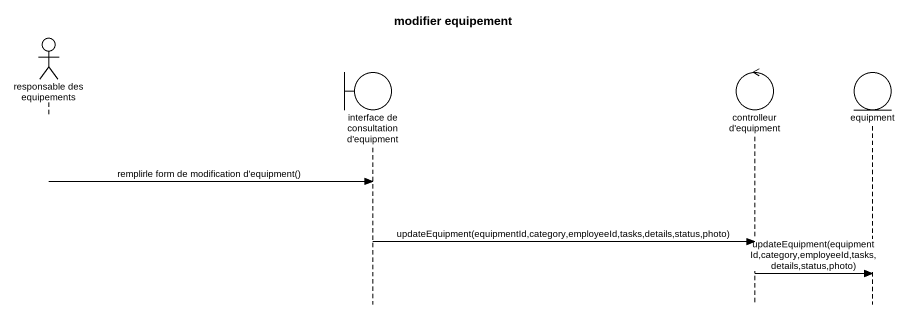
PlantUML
@startuml
title modifier equipement
hide footbox
actor "responsable des equipements" as responsable_des_equipements
boundary "interface de consultation d'equipment" as interface_de_consultation_d
control "controlleur d'equipment" as controlleur_d_equipment
entity equipment

responsable_des_equipements -> interface_de_consultation_d : remplirle form de modification d'equipment()
interface_de_consultation_d -> controlleur_d_equipment : updateEquipment(equipmentId,category,employeeId,tasks,details,status,photo)
controlleur_d_equipment -> equipment : updateEquipment(equipmentId,category,employeeId,tasks,details,status,photo)
@enduml
